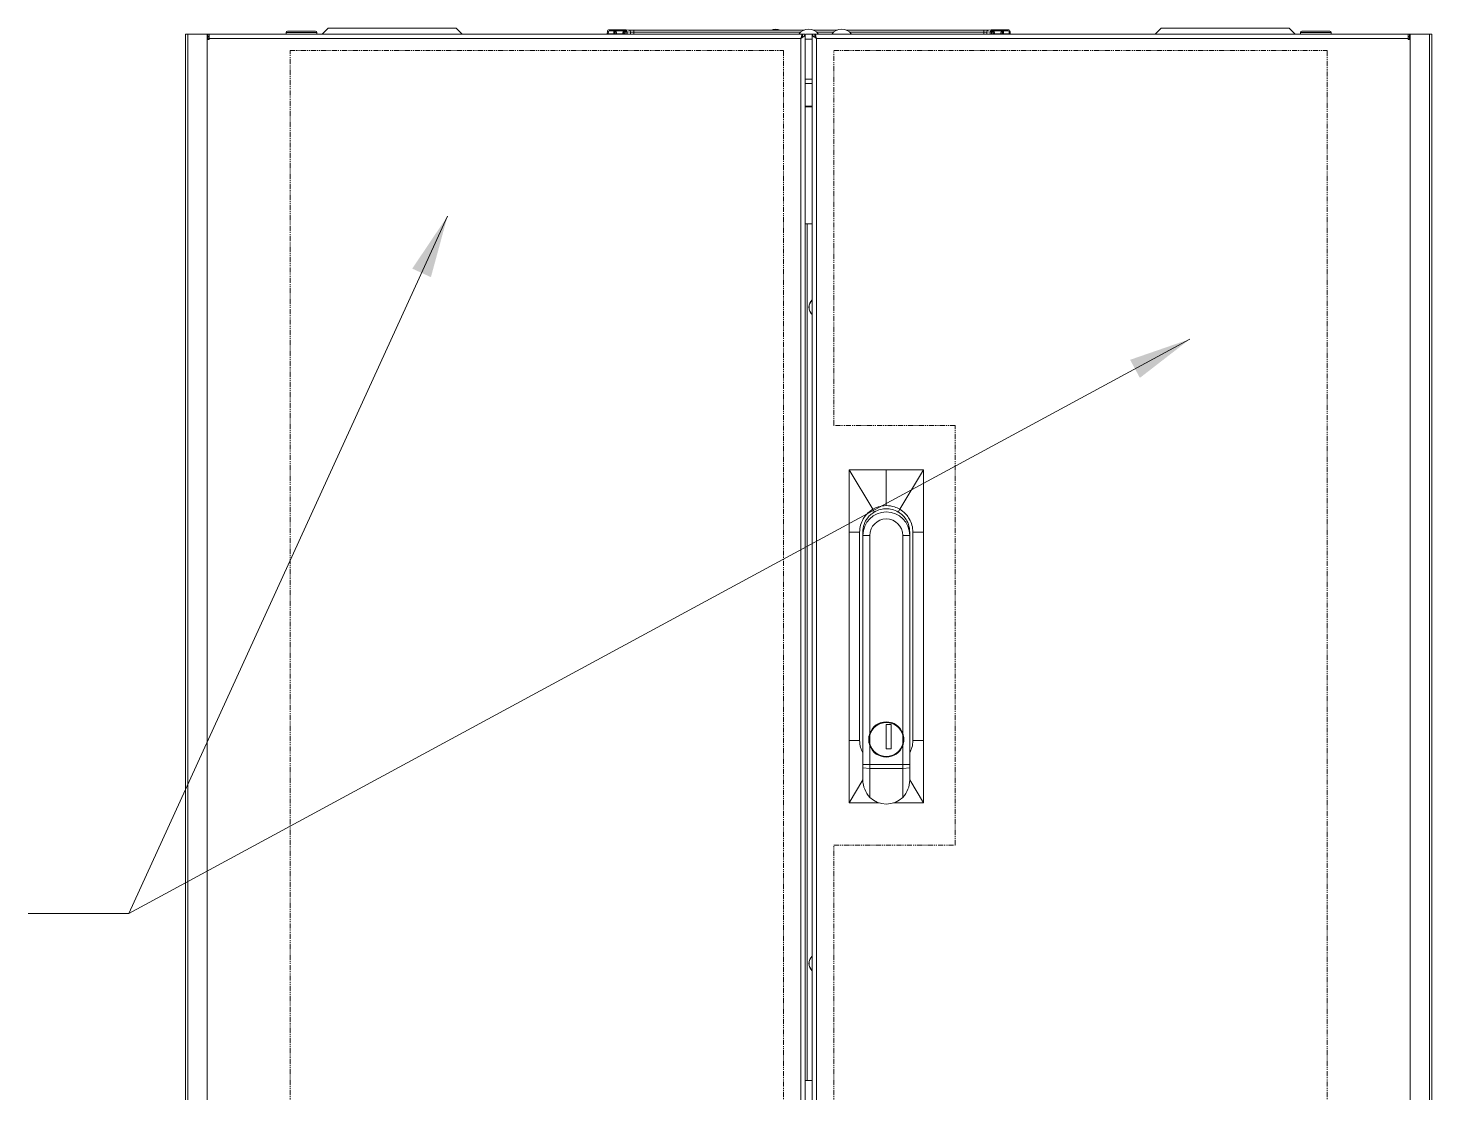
# Model space of a CAD drawing. Header units: inches. Extents: x 40138 to 76695, y -14500 to -5279.
# Drawn here: x 46190 to 46865, y -8174 to -7662 of the extents above; entities that cross this region are included whole.
import ezdxf

# ---------------------------------------------------------------- set-up
doc = ezdxf.new("R2010")
doc.units = ezdxf.units.IN
doc.header["$LTSCALE"] = 2
doc.header["$MEASUREMENT"] = 0
doc.linetypes.add('PHANTOM', pattern=[2.5, 1.25, -0.25, 0.25, -0.25, 0.25, -0.25])
doc.layers.add('M-ANNO-TEXT', color=7, linetype='Continuous', lineweight=13)
doc.layers.add('M-OBJECT-DETAILS', color=7, linetype='Continuous', lineweight=9)
doc.styles.get("Standard").update_dxf_attribs({"font": 'romans.shx', "width": 0.8})
doc.dimstyles.new('GEN-ISO', dxfattribs={"dimscale": 10, "dimtxt": 4.5, "dimasz": 3.5, "dimexe": 0.75, "dimexo": 0.75, "dimgap": 0.75, "dimtad": 0, "dimtih": 1, "dimtoh": 1, "dimdec": 0, "dimzin": 4, "dimdsep": 46, "dimtxsty": 'Standard', "dimcen": 0, "dimclrd": 256, "dimclre": 256, "dimclrt": 256, "dimadec": 0, "dimazin": 1, "dimtfac": 1, "dimtdec": 0, "dimtmove": 0, "dimatfit": 1, "dimfxl": 1, "dimtolj": 1, "dimtzin": 0, "dimlwd": -1, "dimlwe": -1, "dimarcsym": 0})

msp = doc.modelspace()

# ---------------------------------------------------------------- linework, layer by layer
at = {"layer": 'M-OBJECT-DETAILS', "linetype": 'Continuous'}
for p, q in [((46265.983, -7665.043), (46267.169, -7665.043)), ((46265.983, -8248.368), (46265.983, -7665.043)), ((46266.783, -7665.043), (46266.783, -7665.04)), ((46266.783, -7665.04), (46267.169, -7665.04)), ((46267.169, -8242.54), (46267.169, -7665.04)), ((46267.169, -7665.04), (46276.383, -7665.04)), ((46276.383, -8242.54), (46276.383, -7665.04)), ((46276.383, -7665.04), (46276.776, -7665.04)), ((46276.776, -7667.75), (46276.776, -7665.04)), ((46277.383, -7665.04), (46276.776, -7665.04)), ((46277.383, -7665.04), (46277.383, -7667.143)), ((46562.334, -7665.04), (46277.383, -7665.04)), ((46314.362, -7664.281), (46314.362, -7665.04)), ((46317.69, -7664.281), (46314.362, -7664.281)), ((46314.997, -7663.646), (46318.037, -7663.646)), ((46329.043, -7664.281), (46317.69, -7664.281)), ((46318.037, -7663.646), (46328.408, -7663.646)), ((46329.043, -7665.04), (46329.043, -7664.281)), ((46334.549, -7662.194), (46331.704, -7665.04)), ((46334.549, -7662.194), (46365.283, -7662.194)), ((46365.283, -7662.194), (46396.017, -7662.194)), ((46398.863, -7665.04), (46396.017, -7662.194)), ((46468.6, -7663.933), (46468.555, -7664.783)), ((46468.719, -7664.98), (46469.245, -7665.04)), ((46469.256, -7665.04), (46468.742, -7664.981)), ((46469.082, -7663.957), (46469.028, -7664.98)), ((46471.734, -7664.98), (46469.028, -7664.98)), ((46471.656, -7663.483), (46469.581, -7663.483)), ((46469.598, -7662.985), (46471.673, -7662.985)), ((46471.734, -7664.98), (46471.656, -7663.483)), ((46471.911, -7663.009), (46471.731, -7662.988)), ((46472.172, -7663.459), (46472.252, -7664.982)), ((46472.352, -7663.479), (46472.172, -7663.459)), ((46472.252, -7664.982), (46472.429, -7665.002)), ((46472.429, -7665.002), (46472.352, -7663.479)), ((46472.869, -7663.481), (46472.946, -7665.004)), ((46476.193, -7663.481), (46472.869, -7663.481)), ((46472.886, -7663.009), (46476.21, -7663.009)), ((46472.946, -7665.004), (46476.11, -7665.004)), ((46476.11, -7665.004), (46476.193, -7663.481)), ((46476.278, -7665.007), (46476.254, -7665.004)), ((46476.494, -7663.458), (46476.411, -7665.04)), ((46476.976, -7663.482), (46476.894, -7665.04)), ((46477.046, -7663.482), (46476.976, -7663.482)), ((46477.064, -7662.984), (46476.993, -7662.984)), ((46478.858, -7663.184), (46477.179, -7662.991)), ((46477.546, -7665.04), (46477.546, -7663.982)), ((46479.742, -7664.178), (46478.063, -7663.984)), ((46478.063, -7663.984), (46478.063, -7665.04)), ((46479.742, -7665.04), (46479.742, -7664.178)), ((46481.241, -7664.183), (46481.241, -7663.188)), ((46481.241, -7663.188), (46563.027, -7663.188)), ((46481.241, -7664.183), (46481.241, -7665.04)), ((46561.402, -7664.183), (46481.241, -7664.183)), ((46562.334, -7666.254), (46562.334, -7665.04)), ((46562.455, -7665.04), (46563.669, -7665.04)), ((46563.669, -8217.54), (46563.669, -7665.04)), ((46566.722, -7665.043), (46563.844, -7665.043)), ((46566.897, -7665.04), (46566.897, -8242.54)), ((46566.897, -7665.04), (46568.111, -7665.04)), ((46567.539, -7663.188), (46578.902, -7663.188)), ((46568.233, -7666.254), (46568.233, -7665.04)), ((46853.183, -7665.04), (46568.233, -7665.04)), ((46577.277, -7664.183), (46569.165, -7664.183)), ((46583.414, -7663.188), (46649.325, -7663.188)), ((46649.325, -7664.183), (46585.04, -7664.183)), ((46649.325, -7664.183), (46649.325, -7663.188)), ((46649.325, -7665.04), (46649.325, -7664.183)), ((46652.504, -7663.984), (46650.825, -7664.178)), ((46650.825, -7664.178), (46650.825, -7665.04)), ((46653.388, -7662.991), (46651.709, -7663.184)), ((46652.504, -7665.04), (46652.504, -7663.984)), ((46653.021, -7663.982), (46653.021, -7665.04)), ((46653.574, -7662.984), (46653.503, -7662.984)), ((46653.591, -7663.482), (46653.52, -7663.482)), ((46653.673, -7665.04), (46653.591, -7663.482)), ((46654.156, -7665.04), (46654.073, -7663.458)), ((46654.313, -7665.004), (46654.269, -7665.009)), ((46654.357, -7663.009), (46657.681, -7663.009)), ((46654.374, -7663.481), (46654.457, -7665.004)), ((46657.698, -7663.481), (46654.374, -7663.481)), ((46657.621, -7665.004), (46654.457, -7665.004)), ((46655.835, -7665.04), (46655.841, -7665.04)), ((46657.621, -7665.004), (46657.698, -7663.481)), ((46657.96, -7665.04), (46657.964, -7665.04)), ((46658.215, -7663.479), (46658.138, -7665.002)), ((46658.315, -7664.982), (46658.138, -7665.002)), ((46658.394, -7663.459), (46658.215, -7663.479)), ((46658.315, -7664.982), (46658.394, -7663.459)), ((46658.836, -7662.988), (46658.656, -7663.009)), ((46658.911, -7663.483), (46658.832, -7664.98)), ((46658.832, -7664.98), (46661.539, -7664.98)), ((46658.893, -7662.985), (46660.969, -7662.985)), ((46660.986, -7663.483), (46658.911, -7663.483)), ((46661.31, -7665.04), (46661.825, -7664.981)), ((46661.322, -7665.04), (46661.848, -7664.98)), ((46661.539, -7664.98), (46661.485, -7663.957)), ((46662.012, -7664.783), (46661.967, -7663.933)), ((46734.549, -7662.194), (46731.704, -7665.04)), ((46734.549, -7662.194), (46765.283, -7662.194)), ((46765.283, -7662.194), (46796.017, -7662.194)), ((46798.863, -7665.04), (46796.017, -7662.194)), ((46801.524, -7664.281), (46801.524, -7665.04)), ((46804.852, -7664.281), (46801.524, -7664.281)), ((46802.159, -7663.646), (46805.199, -7663.646)), ((46816.205, -7664.281), (46804.852, -7664.281)), ((46805.199, -7663.646), (46815.57, -7663.646)), ((46816.205, -7665.04), (46816.205, -7664.281)), ((46853.183, -7667.143), (46853.183, -7665.04)), ((46853.183, -7665.04), (46853.79, -7665.04)), ((46853.79, -7665.04), (46853.79, -7667.75)), ((46854.183, -7665.04), (46853.79, -7665.04)), ((46854.183, -7665.04), (46854.183, -8242.54)), ((46863.397, -7665.04), (46854.183, -7665.04)), ((46863.397, -7665.04), (46863.397, -8242.54)), ((46863.397, -7665.04), (46863.783, -7665.04)), ((46864.583, -7665.043), (46863.397, -7665.043)), ((46863.783, -7665.04), (46863.783, -7665.043)), ((46864.583, -8248.368), (46864.583, -7665.043)), ((46277.383, -7666.254), (46276.776, -7666.254)), ((46276.776, -7667.04), (46277.383, -7667.04)), ((46277.383, -7667.75), (46276.776, -7667.75)), ((46277.383, -7667.143), (46277.383, -7667.75)), ((46561.566, -7667.143), (46277.383, -7667.143)), ((46561.566, -8217.54), (46561.566, -7667.143)), ((46566.897, -7667.451), (46563.669, -7667.451)), ((46569, -7667.143), (46569, -8240.437)), ((46853.183, -7667.143), (46569, -7667.143)), ((46853.183, -7666.254), (46853.79, -7666.254)), ((46853.79, -7667.04), (46853.183, -7667.04)), ((46853.183, -7667.75), (46853.183, -7667.143)), ((46853.79, -7667.75), (46853.183, -7667.75)), ((46566.897, -7686.646), (46563.669, -7686.646)), ((46566.897, -7688.737), (46563.669, -7688.737)), ((46566.897, -7699.726), (46563.669, -7699.726)), ((46566.897, -7700.043), (46563.669, -7700.043)), ((46564.558, -7756.254), (46563.669, -7756.254)), ((46564.558, -8167.54), (46564.558, -7756.254)), ((46564.558, -7756.254), (46566.897, -7756.254)), ((46584.737, -7904.28), (46584.737, -7874.28)), ((46596.027, -7893.28), (46584.737, -7874.28)), ((46584.737, -7874.28), (46602.562, -7874.28)), ((46602.562, -7891.485), (46602.562, -7874.28)), ((46620.387, -7874.28), (46602.562, -7874.28)), ((46609.098, -7893.28), (46620.387, -7874.28)), ((46620.387, -7904.28), (46620.387, -7874.28)), ((46596.793, -7894.57), (46596.027, -7893.28)), ((46608.332, -7894.57), (46609.098, -7893.28)), ((46584.737, -7904.28), (46589.767, -7904.28)), ((46584.737, -8004.28), (46584.737, -7904.28)), ((46589.767, -7904.28), (46589.767, -8004.28)), ((46591.267, -7904.28), (46591.267, -8004.28)), ((46591.312, -8015.789), (46591.312, -7905.789)), ((46593.22, -7905.789), (46591.312, -7905.789)), ((46593.22, -7905.789), (46594.662, -7905.789)), ((46594.662, -8000.748), (46594.662, -7905.789)), ((46610.462, -8000.748), (46610.462, -7905.789)), ((46611.904, -7905.789), (46610.462, -7905.789)), ((46613.812, -7905.789), (46611.904, -7905.789)), ((46613.812, -8015.789), (46613.812, -7905.789)), ((46613.857, -7904.28), (46613.857, -8004.28)), ((46620.387, -7904.28), (46615.357, -7904.28)), ((46615.357, -7904.28), (46615.357, -8004.28)), ((46620.387, -8004.28), (46620.387, -7904.28)), ((46591.312, -7991.47), (46591.267, -7991.47)), ((46613.857, -7991.47), (46613.812, -7991.47)), ((46594.662, -8005.853), (46594.662, -8001.726)), ((46604.962, -7996.624), (46602.562, -7996.624)), ((46602.562, -7996.624), (46602.562, -8008.324)), ((46604.962, -8008.324), (46604.962, -7996.624)), ((46610.462, -8005.853), (46610.462, -8001.726)), ((46584.737, -8004.28), (46589.767, -8004.28)), ((46584.737, -8004.28), (46584.737, -8034.28)), ((46591.267, -8004.28), (46591.312, -8004.541)), ((46594.662, -8015.789), (46594.662, -8006.83)), ((46602.562, -8008.324), (46604.962, -8008.324)), ((46610.462, -8015.789), (46610.462, -8006.83)), ((46613.857, -8004.28), (46613.812, -8004.541)), ((46620.387, -8004.28), (46615.357, -8004.28)), ((46620.387, -8004.28), (46620.387, -8034.28)), ((46591.312, -8015.789), (46591.312, -8017.373)), ((46594.662, -8015.789), (46591.312, -8015.789)), ((46594.662, -8015.789), (46594.662, -8017.805)), ((46610.462, -8015.789), (46594.662, -8015.789)), ((46610.462, -8015.789), (46610.462, -8017.805)), ((46613.812, -8015.789), (46610.462, -8015.789)), ((46613.812, -8015.789), (46613.812, -8017.373)), ((46594.662, -8017.805), (46591.312, -8017.373)), ((46591.312, -8017.373), (46591.312, -8023.339)), ((46610.462, -8017.805), (46594.662, -8017.805)), ((46594.662, -8017.805), (46594.662, -8031.615)), ((46613.812, -8017.373), (46610.462, -8017.805)), ((46610.462, -8017.805), (46610.462, -8031.615)), ((46613.812, -8017.373), (46613.812, -8023.339)), ((46591.312, -8023.214), (46584.737, -8034.28)), ((46613.812, -8023.214), (46620.387, -8034.28)), ((46584.737, -8034.28), (46599.183, -8034.28)), ((46620.387, -8034.28), (46605.942, -8034.28)), ((46563.669, -8167.54), (46564.558, -8167.54)), ((46566.897, -8167.54), (46564.558, -8167.54))]:
    msp.add_line(p, q, dxfattribs=at)
at = {"layer": 'M-OBJECT-DETAILS', "linetype": 'PHANTOM'}
for p, q in [((46316.225, -7672.99), (46553.169, -7672.99)), ((46316.225, -8234.59), (46316.225, -7672.99)), ((46553.169, -7672.99), (46553.169, -8210.59)), ((46577.397, -7672.99), (46814.342, -7672.99)), ((46577.397, -7852.99), (46577.397, -7672.99)), ((46814.342, -7672.99), (46814.342, -8234.59)), ((46635.594, -7852.99), (46577.397, -7852.99)), ((46635.594, -8054.59), (46635.594, -7852.99)), ((46577.397, -8054.59), (46635.594, -8054.59)), ((46577.397, -8234.59), (46577.397, -8054.59))]:
    msp.add_line(p, q, dxfattribs=at)
at = {"layer": 'M-OBJECT-DETAILS', "linetype": 'Continuous'}
for centre, radius, start, end in [((46314.997, -7664.281), 0.635, 90, 180), ((46328.408, -7664.281), 0.635, 0, 90), ((46469.599, -7663.985), 1, 90.023957, 177.017574), ((46466.247, -7715.716), 51.836, 86.865429, 87.398715), ((46469.581, -7663.983), 0.5, 90.030175, 177.014955), ((46473.12, -7663.358), 3.542, 173.959807, 182.026193), ((46475.196, -7663.358), 3.543, 173.960649, 182.025351), ((46473.082, -7688.391), 24.949, 92.089028, 93.276409), ((46471.673, -7663.485), 0.5, 83.417637, 90.008062), ((46471.673, -7663.485), 0.5, 2.977887, 83.409418), ((46471.853, -7663.505), 0.5, 2.988358, 83.399911), ((46476.161, -7663.367), 3.294, 173.775436, 181.994083), ((46479.485, -7663.366), 3.294, 173.775436, 181.994083), ((46476.993, -7663.484), 0.5, 90.008062, 177.001822), ((46474.144, -7715.197), 51.792, 86.8652, 87.398943), ((46480.52, -7663.357), 3.546, 173.964736, 182.021744), ((46480.588, -7663.357), 3.544, 173.96186, 182.02462), ((46477.046, -7663.982), 0.5, 359.981823, 89.994262), ((46477.064, -7663.984), 1, 359.979586, 89.993083), ((46477.674, -7698.258), 34.277, 89.349848, 90.214306), ((46480.874, -7395.22), 267.968, 269.560572, 270.078515), ((46478.743, -7664.177), 1, 359.984697, 83.402527), ((46480.879, -7564.78), 99.405, 269.344709, 270.208782), ((46549.408, -7668.696), 5.952, 67.727507, 112.272493), ((46565.283, -7668.696), 5.952, 37.849289, 142.150711), ((46581.158, -7668.696), 5.952, 37.849289, 142.150711), ((46649.82, -7435.518), 227.67, 269.875646, 270.485267), ((46649.688, -7564.78), 99.405, 269.791218, 270.655291), ((46651.824, -7664.177), 1, 96.597473, 180.015303), ((46653.503, -7663.984), 1, 90.006917, 180.020414), ((46652.892, -7698.258), 34.277, 89.785694, 90.650152), ((46653.52, -7663.982), 0.5, 90.005738, 180.018177), ((46649.979, -7663.357), 3.544, 357.97538, 6.03814), ((46650.047, -7663.357), 3.546, 357.978256, 6.035264), ((46653.573, -7663.484), 0.5, 2.998178, 89.991938), ((46656.423, -7715.197), 51.792, 92.601057, 93.1348), ((46651.082, -7663.366), 3.294, 358.005917, 6.224564), ((46654.406, -7663.367), 3.294, 358.005917, 6.224564), ((46658.714, -7663.505), 0.5, 96.600089, 177.011642), ((46658.893, -7663.485), 0.5, 96.590582, 177.022113), ((46657.485, -7688.391), 24.949, 86.723591, 87.910972), ((46658.893, -7663.485), 0.5, 89.991938, 96.582363), ((46655.37, -7663.358), 3.543, 357.974649, 6.039351), ((46657.446, -7663.358), 3.542, 357.973807, 6.040193), ((46660.968, -7663.985), 1, 2.982426, 89.976043), ((46660.986, -7663.983), 0.5, 2.985045, 89.969825), ((46664.32, -7715.716), 51.836, 92.601285, 93.134571), ((46802.159, -7664.281), 0.635, 90, 180), ((46815.57, -7664.281), 0.635, 0, 90), ((46570.114, -7796.254), 4.75, 132.621948, 227.378052), ((46570.114, -7796.254), 4.65, 133.766451, 226.233549), ((46602.562, -7905.789), 11.25, 360, 180), ((46602.562, -7905.789), 7.9, 360, 180), ((46602.562, -8003.789), 8.465, 21.052035, 158.947965), ((46602.562, -8003.789), 8.465, 158.947965, 201.052035), ((46602.562, -8003.789), 8.165, 165.362594, 194.637406), ((46602.562, -8003.789), 8.165, 14.637406, 165.362594), ((46602.562, -8003.789), 8.465, 338.947965, 21.052035), ((46602.562, -8003.789), 8.165, 345.362594, 14.637406), ((46602.562, -8003.789), 8.165, 194.637406, 345.362594), ((46602.562, -8003.789), 8.465, 201.052035, 338.947965), ((46602.562, -8023.382), 11.41, 226.182128, 313.817872), ((46570.114, -8111.326), 4.75, 132.621948, 180), ((46570.114, -8111.326), 4.65, 133.766451, 180), ((46570.114, -8111.326), 4.75, 180, 227.378052), ((46570.114, -8111.326), 4.65, 180, 226.233549)]:
    msp.add_arc(centre, radius, start, end, dxfattribs=at)
for centre, major_axis, ratio, start_param, end_param in [((46469.046, -7664.982), (0.501, 0), 0.0040241, 1.6056551, 2.2232372), ((46471.752, -7664.982), (0.501, 0), 0.0040241, 0.0348588, 1.6056551), ((46472.854, -7663.005), (1.001, 0), 0.0040303, 3.4167916, 4.7445597), ((46472.854, -7663.505), (0.502, -0.025), 0.0494865, 1.5438445, 3.1119017), ((46472.93, -7665.002), (0.501, 0), 0.0040303, 3.1765024, 4.7445597), ((46476.091, -7665.002), (0.501, 0), 0.0040288, 4.7500312, 5.0431989), ((46476.172, -7663.505), (0.502, 0.027), 0.045806, 0.8747581, 1.5279594), ((46476.172, -7663.005), (1.001, 0), 0.0040288, 4.7500312, 5.4429227), ((46654.394, -7663.005), (1.001, 0), 0.0040288, 3.9818552, 4.6747468), ((46654.394, -7663.505), (0.502, -0.027), 0.045806, 1.6136332, 2.2668345), ((46654.476, -7665.002), (0.501, 0), 0.0040288, 4.3815791, 4.6747468), ((46657.637, -7665.002), (0.501, 0), 0.0040303, 4.6802183, 6.2482756), ((46657.713, -7663.005), (1.001, 0), 0.0040303, 4.6802183, 6.0079863), ((46657.713, -7663.505), (0.502, 0.025), 0.0494865, 0.0296909, 1.5977482), ((46658.815, -7664.982), (0.501, 0), 0.0040241, 1.5359375, 3.1067339), ((46661.521, -7664.982), (0.501, 0), 0.0040241, 0.9183554, 1.5359375), ((46602.562, -8024.787), (8.791, -8.008), 0.8766618, 3.8154896, 4.6077719), ((46602.562, -8024.787), (8.791, 8.008), 0.8766618, 4.8170061, 5.6092884)]:
    msp.add_ellipse(centre, major_axis=major_axis, ratio=ratio, start_param=start_param, end_param=end_param, dxfattribs=at)
for points, knots in [([(46468.742, -7664.981), (46468.729, -7664.98), (46468.687, -7664.977), (46468.622, -7664.946), (46468.563, -7664.875), (46468.552, -7664.809), (46468.556, -7664.773), (46468.556, -7664.772)], [0, 0, 0, 0, 0.0958089, 0.3065965, 0.6043129, 0.9914238, 1, 1, 1, 1]), ([(46476.368, -7665.043), (46476.363, -7665.039), (46476.34, -7665.018), (46476.299, -7665.006), (46476.263, -7665.004), (46476.254, -7665.004)], [0, 0, 0, 0, 0.157631, 0.7977518, 1, 1, 1, 1]), ([(46563.669, -7665.04), (46563.638, -7665.216), (46563.575, -7665.566), (46563.088, -7666.092), (46562.393, -7666.618), (46561.842, -7666.968), (46561.566, -7667.143)], [0, 0, 0, 0, 0.25000208, 0.49999659, 0.74999697, 1, 1, 1, 1]), ([(46561.566, -7667.143), (46561.614, -7666.94), (46561.717, -7666.494), (46561.878, -7665.867), (46562.047, -7665.36), (46562.199, -7665.082), (46562.295, -7665.052), (46562.334, -7665.04)], [0, 0, 0, 0, 0.1849108, 0.4052908, 0.6256884, 0.846083, 1, 1, 1, 1]), ([(46562.455, -7665.04), (46562.442, -7665.216), (46562.415, -7665.566), (46562.21, -7666.092), (46561.916, -7666.618), (46561.683, -7666.968), (46561.566, -7667.143)], [0, 0, 0, 0, 0.2500025, 0.4999905, 0.7499945, 1, 1, 1, 1]), ([(46569, -7667.143), (46568.725, -7666.968), (46568.174, -7666.618), (46567.479, -7666.092), (46566.992, -7665.566), (46566.929, -7665.216), (46566.897, -7665.04)], [0, 0, 0, 0, 0.250003, 0.5000034, 0.7499979, 1, 1, 1, 1]), ([(46569, -7667.143), (46568.884, -7666.968), (46568.651, -7666.618), (46568.357, -7666.092), (46568.151, -7665.566), (46568.125, -7665.216), (46568.111, -7665.04)], [0, 0, 0, 0, 0.2500055, 0.5000095, 0.7499975, 1, 1, 1, 1]), ([(46568.233, -7665.04), (46568.28, -7665.057), (46568.383, -7665.095), (46568.543, -7665.417), (46568.712, -7665.947), (46568.865, -7666.559), (46568.961, -7666.972), (46569, -7667.143)], [0, 0, 0, 0, 0.18303848, 0.40341748, 0.62381104, 0.84420483, 1, 1, 1, 1]), ([(46654.313, -7665.004), (46654.29, -7665.006), (46654.246, -7665.01), (46654.213, -7665.033), (46654.196, -7665.043)], [0, 0, 0, 0, 0.5227984, 1, 1, 1, 1]), ([(46655.835, -7665.034), (46655.851, -7665.034), (46655.884, -7665.033), (46656.129, -7665.031), (46656.447, -7665.031), (46656.669, -7665.031), (46656.78, -7665.031)], [0, 0, 0, 0, 0.2802604, 0.5595532, 0.7796743, 1, 1, 1, 1]), ([(46656.701, -7665.038), (46656.562, -7665.038), (46656.284, -7665.038), (46655.991, -7665.037), (46655.844, -7665.036), (46655.838, -7665.035), (46655.835, -7665.034)], [0, 0, 0, 0, 0.2793343, 0.5588159, 0.7791583, 1, 1, 1, 1]), ([(46655.841, -7665.04), (46655.889, -7665.04), (46655.976, -7665.04), (46656.057, -7665.04), (46656.093, -7665.04)], [0, 0, 0, 0, 0.5598433, 1, 1, 1, 1]), ([(46656.764, -7665.032), (46656.674, -7665.032), (46656.494, -7665.032), (46656.281, -7665.033), (46656.162, -7665.034), (46656.144, -7665.034), (46656.135, -7665.034)], [0, 0, 0, 0, 0.2799272, 0.5589807, 0.7794591, 1, 1, 1, 1]), ([(46656.135, -7665.034), (46656.14, -7665.035), (46656.152, -7665.035), (46656.304, -7665.036), (46656.501, -7665.037), (46656.64, -7665.037), (46656.71, -7665.037)], [0, 0, 0, 0, 0.27986332, 0.5593005, 0.7794782, 1, 1, 1, 1]), ([(46657.483, -7665.036), (46657.444, -7665.037), (46657.366, -7665.037), (46657.158, -7665.038), (46656.926, -7665.038), (46656.776, -7665.038), (46656.701, -7665.038)], [0, 0, 0, 0, 0.2801148, 0.5594411, 0.7796157, 1, 1, 1, 1]), ([(46656.71, -7665.037), (46656.801, -7665.037), (46656.983, -7665.037), (46657.192, -7665.036), (46657.316, -7665.035), (46657.332, -7665.035), (46657.34, -7665.035)], [0, 0, 0, 0, 0.2797899, 0.5591463, 0.7793891, 1, 1, 1, 1]), ([(46657.34, -7665.035), (46657.334, -7665.034), (46657.322, -7665.033), (46657.168, -7665.033), (46656.972, -7665.032), (46656.834, -7665.032), (46656.764, -7665.032)], [0, 0, 0, 0, 0.2797782, 0.55924022, 0.77947561, 1, 1, 1, 1]), ([(46656.78, -7665.031), (46656.875, -7665.031), (46657.066, -7665.031), (46657.299, -7665.031), (46657.449, -7665.032), (46657.491, -7665.033), (46657.512, -7665.033)], [0, 0, 0, 0, 0.2801534, 0.5595135, 0.7795817, 1, 1, 1, 1]), ([(46658.064, -7665.038), (46657.99, -7665.038), (46657.842, -7665.038), (46657.61, -7665.037), (46657.531, -7665.037), (46657.483, -7665.036)], [0, 0, 0, 0, 0.280681, 0.5609834, 1, 1, 1, 1]), ([(46657.512, -7665.033), (46657.545, -7665.033), (46657.61, -7665.032), (46657.816, -7665.031), (46658.014, -7665.031), (46658.134, -7665.031)], [0, 0, 0, 0, 0.28153775, 0.5620818, 1, 1, 1, 1]), ([(46658.133, -7665.033), (46658.061, -7665.033), (46657.916, -7665.033), (46657.75, -7665.033), (46657.655, -7665.034), (46657.643, -7665.034), (46657.638, -7665.035)], [0, 0, 0, 0, 0.2798092, 0.559058, 0.7792515, 1, 1, 1, 1]), ([(46657.638, -7665.035), (46657.642, -7665.035), (46657.65, -7665.036), (46657.765, -7665.036), (46657.916, -7665.037), (46658.025, -7665.037), (46658.079, -7665.037)], [0, 0, 0, 0, 0.28008389, 0.55954025, 0.7797294, 1, 1, 1, 1]), ([(46658.871, -7665.035), (46658.857, -7665.035), (46658.83, -7665.036), (46658.623, -7665.037), (46658.352, -7665.038), (46658.16, -7665.038), (46658.064, -7665.038)], [0, 0, 0, 0, 0.2803164, 0.5596388, 0.7797856, 1, 1, 1, 1]), ([(46658.079, -7665.037), (46658.151, -7665.037), (46658.293, -7665.037), (46658.454, -7665.036), (46658.552, -7665.035), (46658.565, -7665.035), (46658.571, -7665.035)], [0, 0, 0, 0, 0.2795884, 0.559088, 0.7793768, 1, 1, 1, 1]), ([(46658.571, -7665.035), (46658.567, -7665.034), (46658.558, -7665.034), (46658.444, -7665.033), (46658.297, -7665.033), (46658.188, -7665.033), (46658.133, -7665.033)], [0, 0, 0, 0, 0.2800308, 0.5596277, 0.779832, 1, 1, 1, 1]), ([(46658.134, -7665.031), (46658.254, -7665.031), (46658.494, -7665.031), (46658.743, -7665.033), (46658.864, -7665.034), (46658.869, -7665.034), (46658.871, -7665.035)], [0, 0, 0, 0, 0.2792381, 0.5586835, 0.7791018, 1, 1, 1, 1]), ([(46662.011, -7664.772), (46662.011, -7664.773), (46662.015, -7664.809), (46662.003, -7664.875), (46661.945, -7664.946), (46661.88, -7664.977), (46661.838, -7664.98), (46661.825, -7664.981)], [0, 0, 0, 0, 0.0085764, 0.3956941, 0.6934159, 0.9046814, 1, 1, 1, 1]), ([(46561.566, -7667.143), (46561.64, -7667.013), (46561.776, -7666.771), (46561.915, -7666.538), (46561.982, -7666.477), (46561.985, -7666.474)], [0, 0, 0, 0, 0.5242192, 0.9743378, 1, 1, 1, 1]), ([(46568.593, -7666.494), (46568.609, -7666.511), (46568.688, -7666.593), (46568.824, -7666.826), (46568.943, -7667.041), (46569, -7667.143)], [0, 0, 0, 0, 0.1182841, 0.5800051, 1, 1, 1, 1]), ([(46596.027, -7893.28), (46595.532, -7893.602), (46594.427, -7894.321), (46592.86, -7895.832), (46591.293, -7898), (46590.033, -7900.879), (46589.857, -7903.129), (46589.767, -7904.28)], [0, 0, 0, 0, 0.133714, 0.2989796, 0.4906574, 0.7392789, 1, 1, 1, 1]), ([(46602.562, -7891.485), (46601.233, -7891.591), (46598.931, -7891.774), (46596.89, -7892.833), (46596.027, -7893.28)], [0, 0, 0, 0, 0.5773267, 1, 1, 1, 1]), ([(46596.793, -7894.57), (46597.784, -7894.077), (46599.608, -7893.17), (46601.636, -7893.043), (46602.562, -7892.985)], [0, 0, 0, 0, 0.54330684, 1, 1, 1, 1]), ([(46602.562, -7891.485), (46603.891, -7891.591), (46606.193, -7891.774), (46608.235, -7892.833), (46609.098, -7893.28)], [0, 0, 0, 0, 0.5773271, 1, 1, 1, 1]), ([(46608.332, -7894.57), (46607.341, -7894.077), (46605.517, -7893.17), (46603.489, -7893.043), (46602.562, -7892.985)], [0, 0, 0, 0, 0.5433065, 1, 1, 1, 1]), ([(46609.098, -7893.28), (46609.592, -7893.602), (46610.698, -7894.321), (46612.264, -7895.832), (46613.832, -7898), (46615.092, -7900.879), (46615.267, -7903.129), (46615.357, -7904.28)], [0, 0, 0, 0, 0.133714, 0.2989797, 0.4906574, 0.7392789, 1, 1, 1, 1]), ([(46591.267, -7904.28), (46591.394, -7902.992), (46591.638, -7900.514), (46593.298, -7897.616), (46595.084, -7895.701), (46596.27, -7894.916), (46596.793, -7894.57)], [0, 0, 0, 0, 0.3300895, 0.6348727, 0.8388386, 1, 1, 1, 1]), ([(46613.857, -7904.28), (46613.73, -7902.992), (46613.486, -7900.514), (46611.827, -7897.616), (46610.041, -7895.701), (46608.855, -7894.916), (46608.332, -7894.57)], [0, 0, 0, 0, 0.3300895, 0.6348728, 0.8388386, 1, 1, 1, 1]), ([(46591.312, -8010.26), (46590.899, -8009.419), (46589.975, -8007.537), (46589.841, -8005.44), (46589.767, -8004.28)], [0, 0, 0, 0, 0.44710853, 1, 1, 1, 1]), ([(46613.812, -8010.26), (46614.226, -8009.419), (46615.149, -8007.537), (46615.283, -8005.44), (46615.357, -8004.28)], [0, 0, 0, 0, 0.44710853, 1, 1, 1, 1])]:
    msp.add_open_spline(points, degree=3, knots=knots, dxfattribs=at)

# ---------------------------------------------------------------- leaders
at = {"layer": 'M-ANNO-TEXT'}
for points in [[(46391.858, -7752.459), (46238.762, -8087.392), (46190.417, -8087.392)], [(46748.38, -7811.535), (46238.762, -8087.392), (46190.417, -8087.392)]]:
    msp.add_leader(points, dimstyle='GEN-ISO', override={"dimasz": 3}, dxfattribs=at)

doc.saveas('drawing.dxf')
